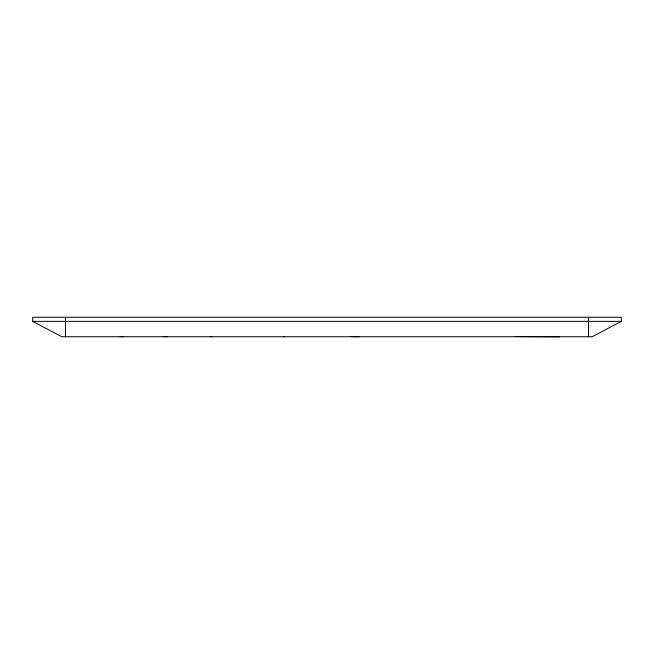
<?xml version="1.0" encoding="UTF-8"?>
<svg xmlns="http://www.w3.org/2000/svg" width="654" height="654" viewBox="0 0 654 654"><rect width="100%" height="100%" fill="white"/><g stroke="black" fill="none" stroke-linecap="round" stroke-linejoin="round"><path stroke-width="0.98" d="M621.3 321.367L592.238 336.728L61.762 336.728L32.7 321.367L32.7 317.272L621.3 317.272L621.3 321.367L32.7 321.367M559.464 336.655L515.875 336.532L559.464 336.728M588.526 317.272L588.526 336.728M284.547 336.728L283.411 336.728M211.896 336.728L210.768 336.728M65.474 317.272L65.474 336.728M167.179 336.728A88.257 88.257 0 0 1 162.454 336.483M350.994 336.508A60.193 60.193 0 0 0 356.054 336.712A30.1 30.1 0 0 0 359.43 336.54M123.59 336.72A30.1 30.1 0 0 1 120.222 336.54"/></g></svg>
